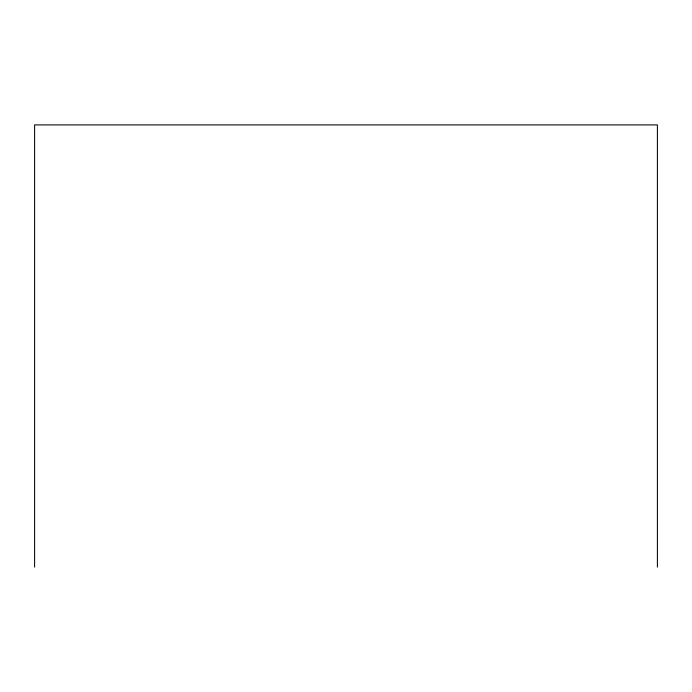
<?xml version="1.0" encoding="UTF-8"?>
<svg xmlns="http://www.w3.org/2000/svg" width="692" height="692" viewBox="0 0 692 692"><rect width="100%" height="100%" fill="white"/><g stroke="black" fill="none" stroke-linecap="round" stroke-linejoin="round"><path stroke-width="1.04" d="M657.4 567.094L657.4 124.906L34.6 124.906L34.6 567.094"/></g></svg>
